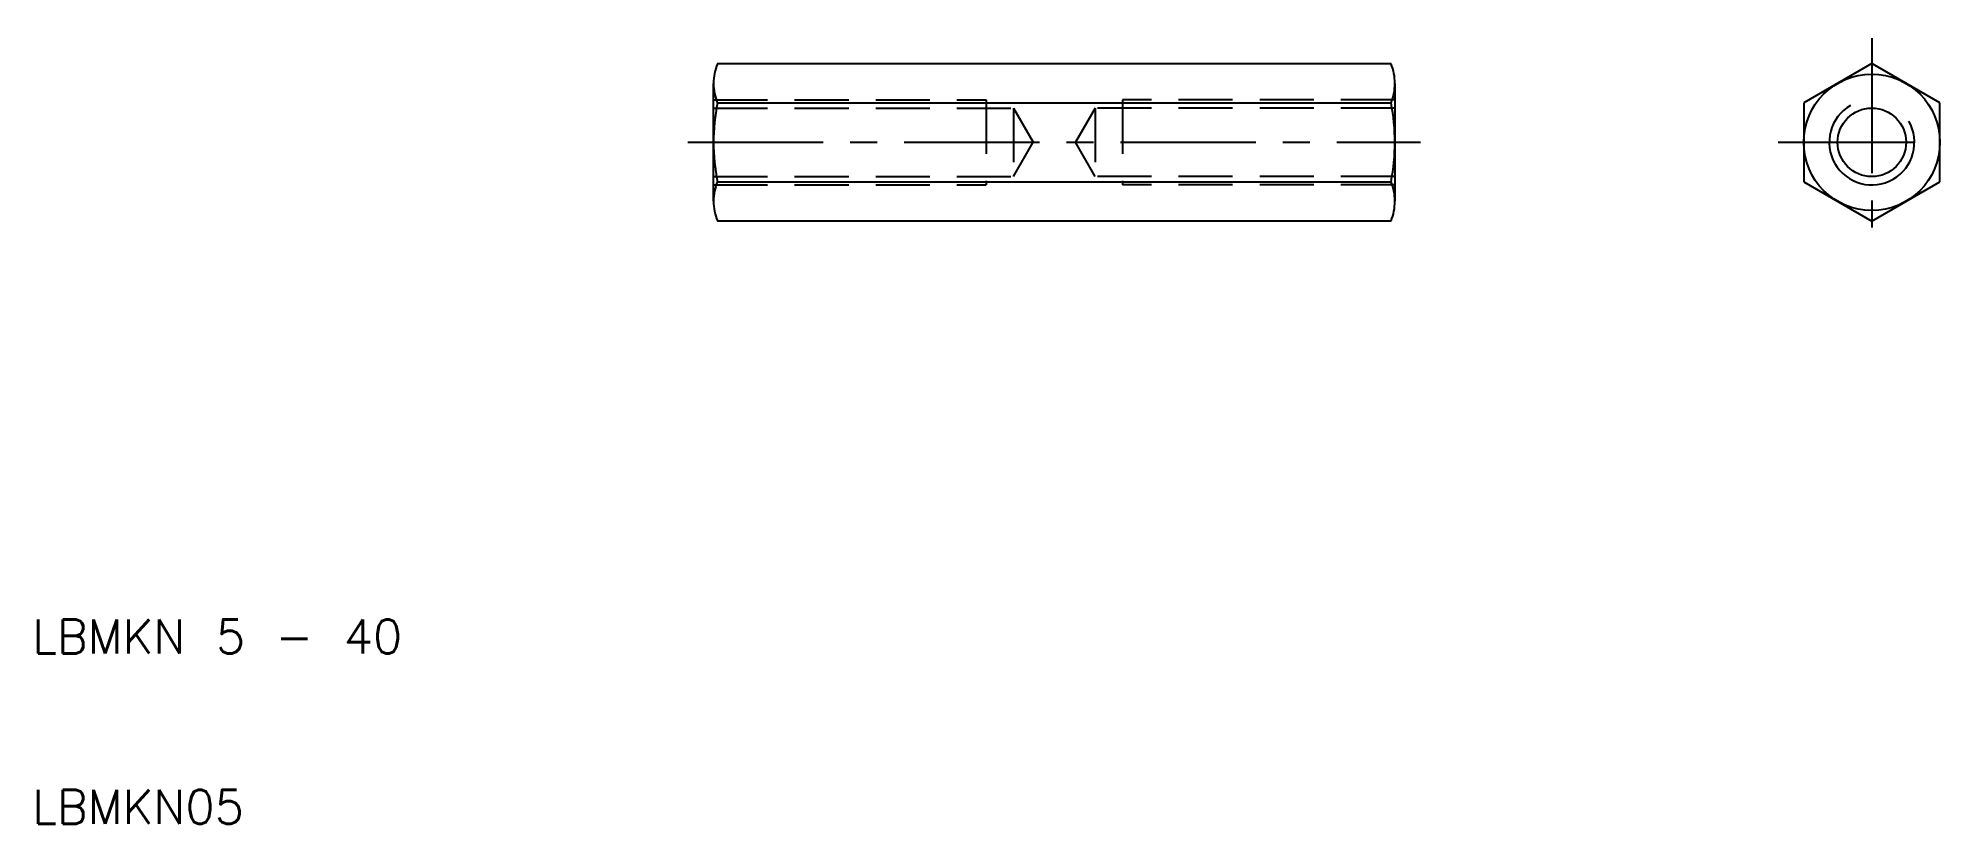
# Model space of a CAD drawing. Extents: x 10 to 122, y 10 to 56.
import ezdxf

# ---------------------------------------------------------------- set-up
doc = ezdxf.new("R2010")
doc.units = 0
doc.header["$LTSCALE"] = 0.25
doc.linetypes.add('CENTER', pattern=[50.8, 31.75, -6.35, 6.35, -6.35])
doc.linetypes.add('DASHED', pattern=[19.05, 12.7, -6.35])
doc.layers.get('0').update_dxf_attribs({"linetype": 'CONTINUOUS'})
doc.layers.add('CENTER', color=1, linetype='CENTER')
doc.styles.get("Standard").update_dxf_attribs({"font": 'txt.shx', "bigfont": 'extfont.shx'})

msp = doc.modelspace()

# ---------------------------------------------------------------- linework, layer by layer
for p, q in [((50.22, 54.62), (89.78, 54.62)), ((118, 54.62), (114, 52.31)), ((122, 52.31), (118, 54.62)), ((50, 50), (50, 53.46)), ((90, 53.46), (90, 46.54)), ((50.22, 52.31), (89.78, 52.31)), ((114, 52.31), (114, 47.69)), ((122, 47.69), (122, 52.31)), ((50, 47.99), (50, 50)), ((50, 46.54), (50, 47.99)), ((50.22, 47.69), (89.78, 47.69)), ((114, 47.69), (118, 45.38)), ((118, 45.38), (122, 47.69)), ((89.78, 45.38), (50.22, 45.38))]:
    msp.add_line(p, q)
at = {"color": 3, "linetype": 'DASHED'}
for p, q in [((50, 52.5), (66, 52.5)), ((66, 52.5), (66, 47.5)), ((90, 52.5), (74, 52.5)), ((74, 52.5), (74, 47.5)), ((50, 52.01), (67.6, 52.01)), ((67.6, 52.01), (67.6, 47.99)), ((67.6, 52.01), (68.76, 50)), ((72.4, 52.01), (71.24, 50)), ((90, 52.01), (72.4, 52.01)), ((72.4, 52.01), (72.4, 47.99)), ((67.6, 47.99), (68.76, 50)), ((72.4, 47.99), (71.24, 50)), ((50, 47.99), (67.6, 47.99)), ((50, 47.5), (66, 47.5)), ((90, 47.99), (72.4, 47.99)), ((90, 47.5), (74, 47.5))]:
    msp.add_line(p, q, dxfattribs=at)
for radius in [4, 2.01]:
    msp.add_circle((118, 50), radius)
for centre, radius, start, end in [((53.08, 53.46), 3.08, 158.0126, 180), ((86.92, 53.46), 3.08, 0, 21.9874), ((53.08, 53.46), 3.08, 180, 201.9874), ((86.92, 53.46), 3.08, 338.0126, 0), ((62, 50), 12, 168.9042, 191.0958), ((78, 50), 12, 348.9042, 11.0958), ((53.08, 46.54), 3.08, 158.0126, 180), ((86.92, 46.54), 3.08, 0, 21.9874), ((53.08, 46.54), 3.08, 180, 201.9874), ((86.92, 46.54), 3.08, 338.0126, 0)]:
    msp.add_arc(centre, radius, start, end)
at = {"color": 3}
msp.add_arc((118, 50), 2.5, 120, 30, dxfattribs=at)
at = {"layer": 'CENTER', "color": 1, "linetype": 'CENTER'}
for p, q in [((118, 56.12), (118, 43.88)), ((48.5, 50), (91.5, 50)), ((112.5, 50), (122, 50))]:
    msp.add_line(p, q, dxfattribs=at)

# ---------------------------------------------------------------- texts
for s, p in [('LBMKN 5 - 40', (10, 20)), ('LBMKN05', (10, 10))]:
    msp.add_text(s, height=2).set_placement(p)

doc.saveas('drawing.dxf')
